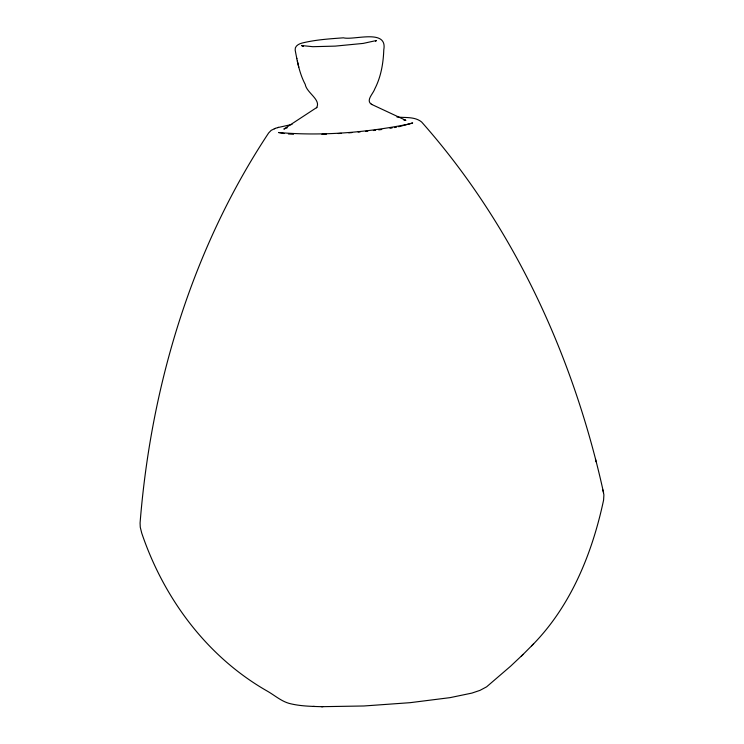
<?xml version="1.0" encoding="UTF-8"?>
<svg xmlns="http://www.w3.org/2000/svg" width="744" height="744" viewBox="0 0 744 744"><rect width="100%" height="100%" fill="white"/><g stroke="black" fill="none" stroke-linecap="round" stroke-linejoin="round"><path stroke-width="1.12" d="M375.618 41.329L376.436 40.52L363.184 43.412L335.181 46.119L312.852 46.695L301.562 45.533L303.227 46.268L301.748 45.393L302.445 45.803M531.653 645.829C570.713 606.593 592.252 553.443 603.598 500.042L603.896 494.825L602.91 489.943M321.408 706.688L363.881 705.982L410.084 702.68L450.064 697.639L471.873 693.101L479.992 690.367L486.595 686.842L510.607 666.196L523.162 654.348M521.339 656.189L533.615 643.839M275.336 128.377L271.234 130.302L268.668 132.934C192.026 248.645 151.023 385.29 140.077 523.023L140.263 527.198L141.713 533.048C163.782 598.297 206.906 656.673 267.263 691.102C275.057 695.519 282.06 702.038 291.09 703.871C301.497 706.27 312.266 706.391 322.887 706.726M410.493 123.709L412.669 122.918L398.691 126.759M277.531 127.652L292.011 124.406M274.313 128.721L278.507 127.317M287.258 127.754L283.836 129.093L316.898 107.415L316.544 107.768C321.445 99.705 306.593 92.926 305.217 84.351C299.553 73.73 297.377 61.78 295.173 50.081C294.596 46.035 298.911 43.794 302.222 43.022C315.698 39.72 329.629 38.828 343.421 37.823C353.93 40.511 387.726 28.384 383.792 49.736C383.318 63.166 381.04 76.697 374.855 88.759C373.125 93.967 365.174 100.635 371.833 104.541L371.312 104.234L405.861 120.379L403.75 119.784L404.894 120.072M409.6 123.941C366.68 132.553 322.152 136.236 278.498 132.506L284.069 133.52M394.367 127.559L396.608 127.159M389.996 128.293L392.116 127.959M378.752 129.884L381.756 129.484M373.376 130.525L375.525 130.265M365.546 131.363L367.815 131.13M358.134 132.06L360.198 131.874M348.759 132.832L351.903 132.59M338.26 133.539L341.412 133.334M321.901 134.301L326.504 134.115M313.038 706.428L314.712 706.475M396.943 117.013C405.08 117.924 414.882 116.417 421.625 121.997C514.188 226.492 573.754 357.055 603.57 492.751M293.48 134.273L288.365 133.948M302.548 45.868L303.208 46.5M595.442 459.039L596.084 461.782M296.726 58.19L296.856 58.711M298.772 67.137L297.321 60.952"/></g></svg>
